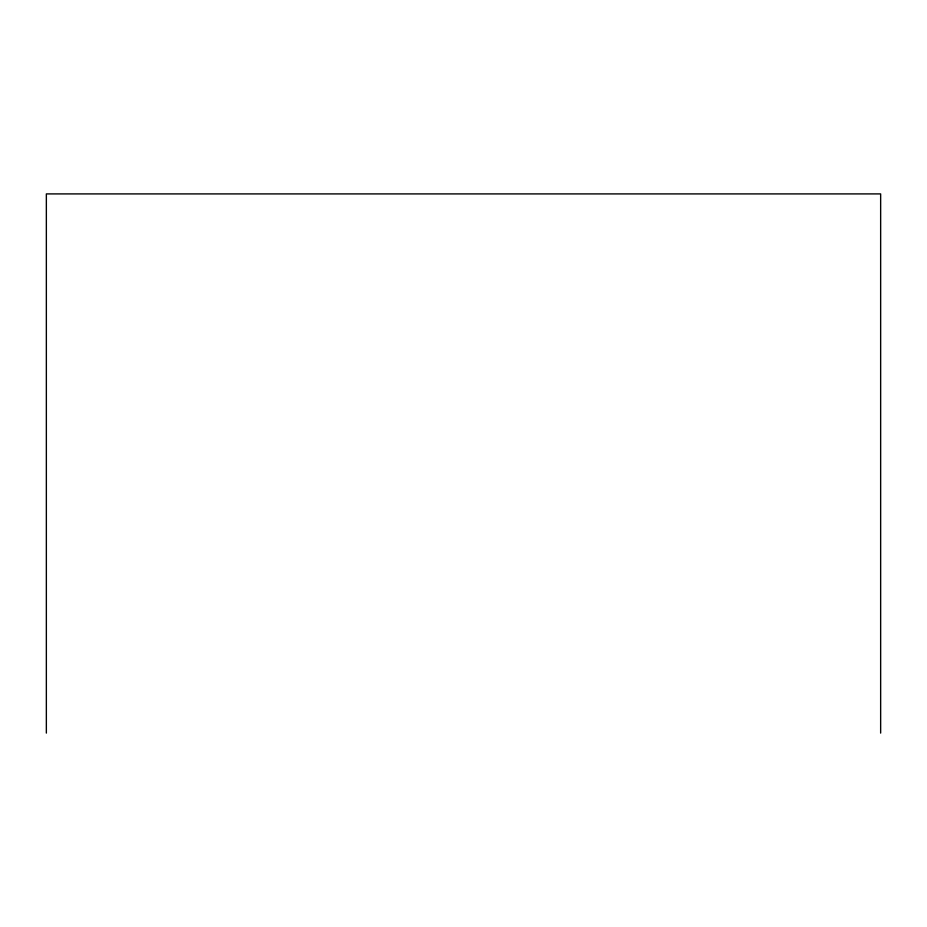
<?xml version="1.0" encoding="UTF-8"?>
<svg xmlns="http://www.w3.org/2000/svg" width="927" height="927" viewBox="0 0 927 927"><rect width="100%" height="100%" fill="white"/><g stroke="black" fill="none" stroke-linecap="round" stroke-linejoin="round"><path stroke-width="1.39" d="M880.65 733.095L880.65 193.905L46.35 193.905L46.35 733.095"/></g></svg>
